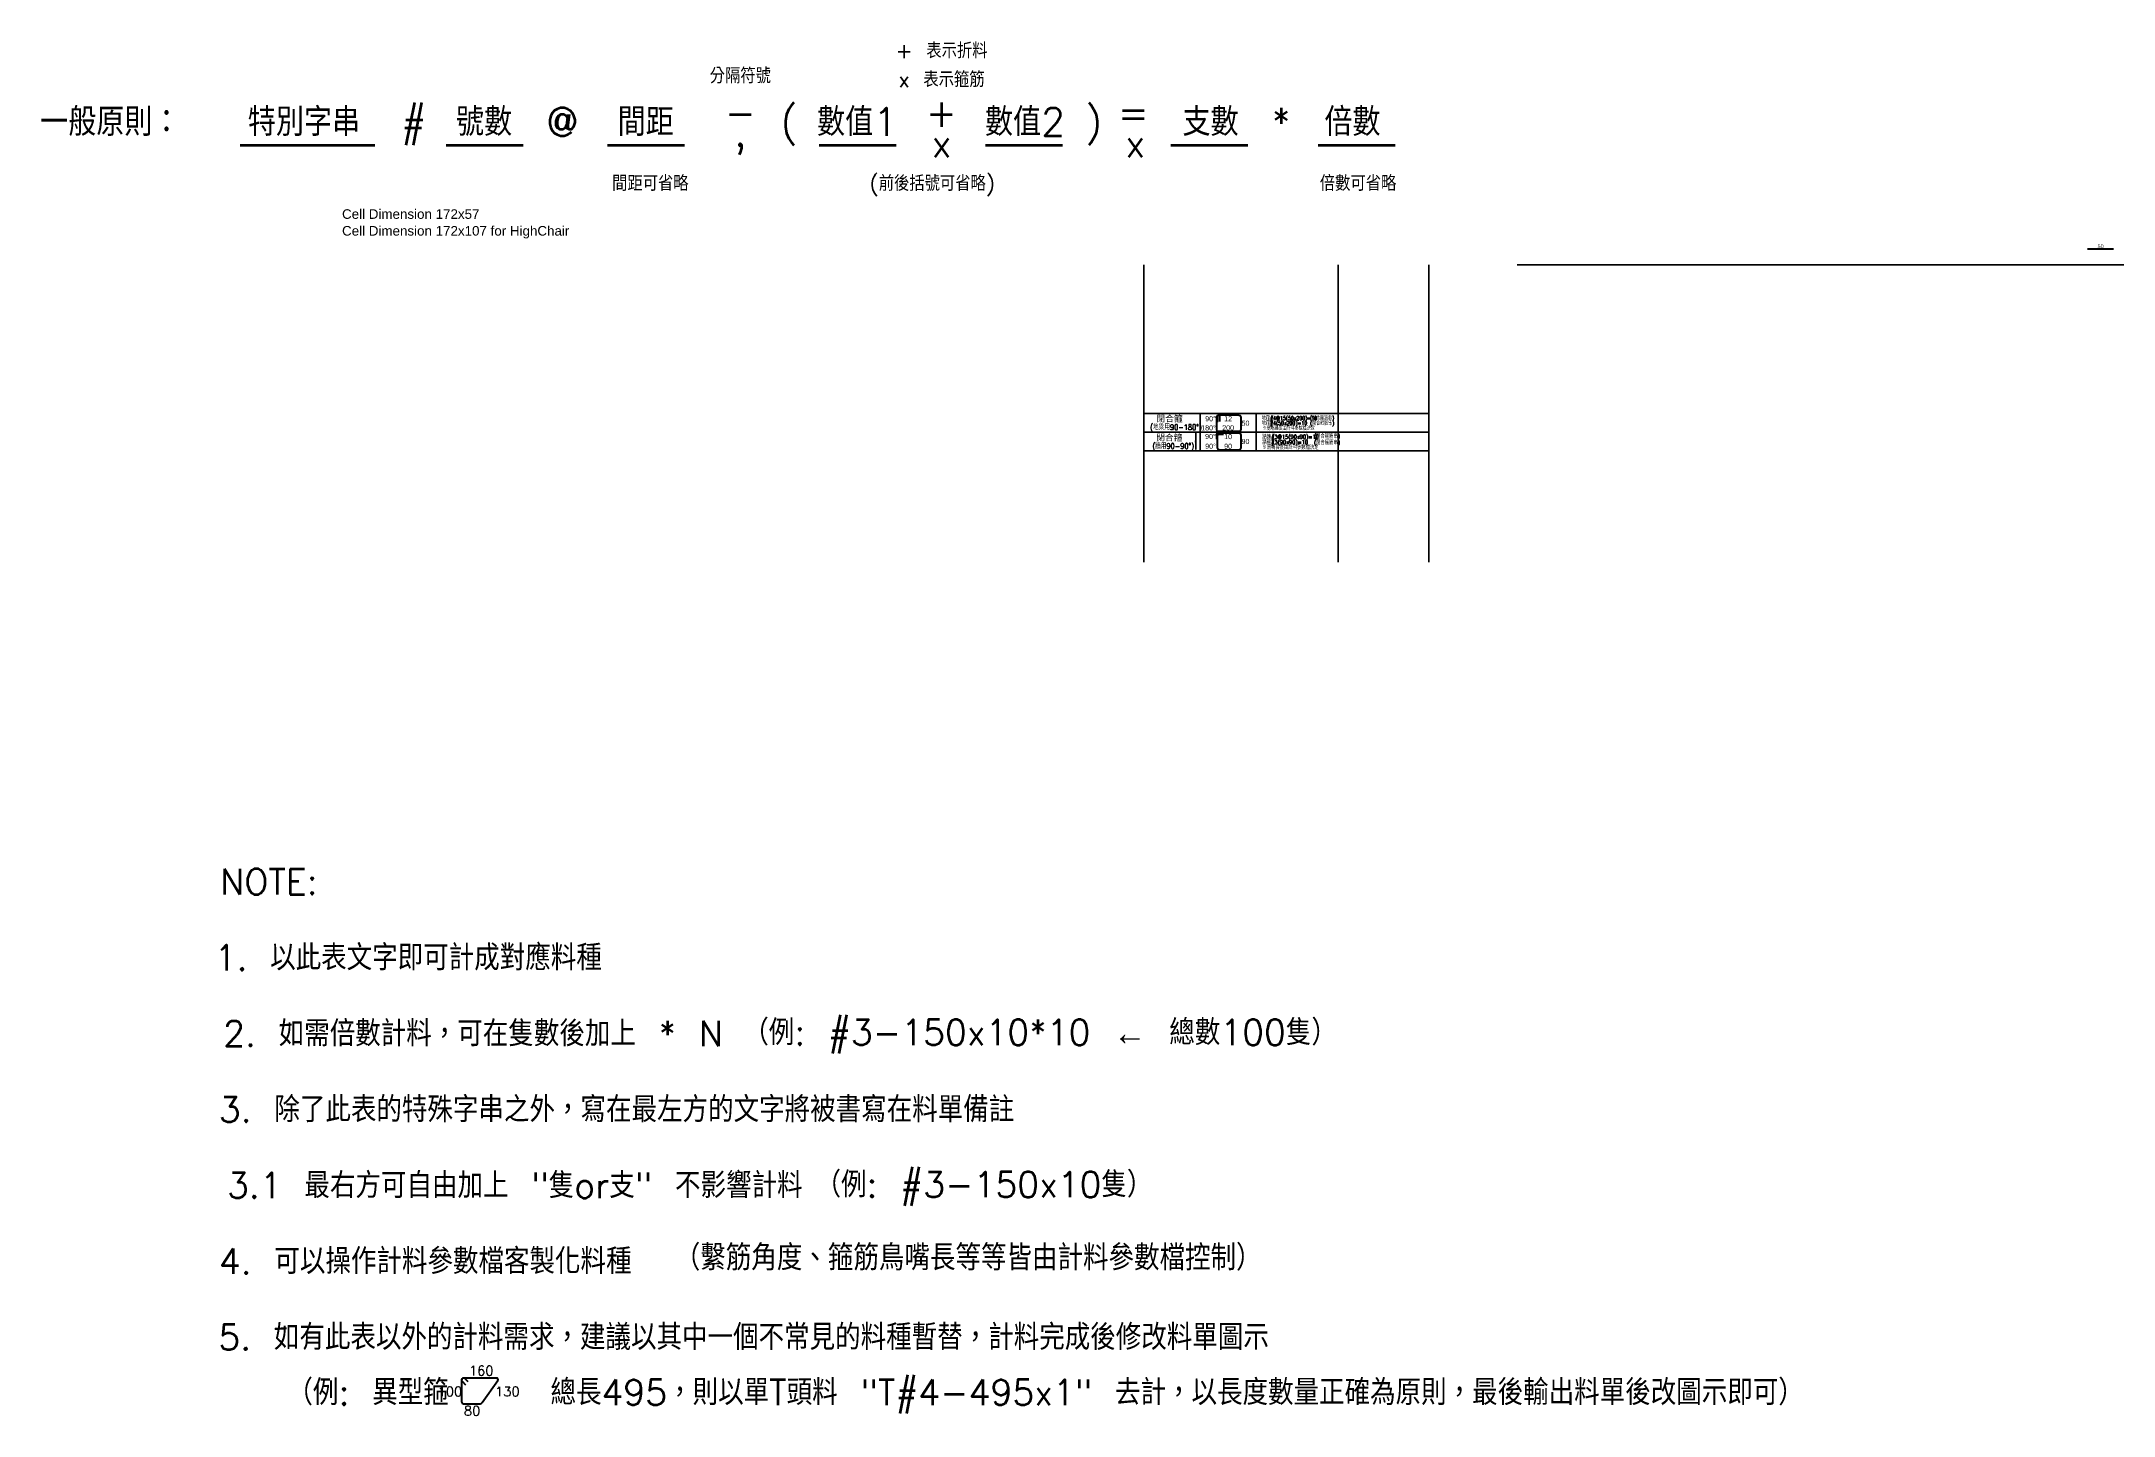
# Model space of a CAD drawing. Header units: centimetres. Extents: x 5610 to 10484, y -3338 to -105.
import ezdxf
from ezdxf.enums import TextEntityAlignment as Align

# ---------------------------------------------------------------- set-up
doc = ezdxf.new("R2010")
doc.units = ezdxf.units.CM
for name, color, linetype in [('-取料', 31, 'Continuous'), ('1', 1, 'Continuous'), ('備註', 3, 'Continuous')]:
    doc.layers.add(name, color=color, linetype=linetype)
doc.styles.get("Standard").update_dxf_attribs({"font": 'arial.ttf'})
doc.styles.add('txt', font='txt.shx', dxfattribs={"height": 0.2, "bigfont": 'chineset.shx'})
doc.dimstyles.new('ISO-25', dxfattribs={"dimtxt": 2.5, "dimasz": 2.5, "dimexe": 1.25, "dimexo": 0.625, "dimtad": 1, "dimtxsty": 'Standard', "dimcen": 2.5, "dimadec": 0, "dimazin": 0, "dimtfac": 1, "dimtmove": 0, "dimatfit": 3, "dimfxl": 1, "dimarcsym": 0})

# ---------------------------------------------------------------- blocks, each defined once
blk = doc.blocks.new('draw_rebar_main')
at = {"layer": '1', "color": 1, "lineweight": 30}
blk.add_line((0, 0), (79.4, 0), dxfattribs=at)
at = {"layer": '1', "color": 2}
blk.add_attdef('A', text='', height=12, dxfattribs=at).set_placement((39.7, 2), align=Align.CENTER)
blk = doc.blocks.new('draw_rebar_hoop_ground')
at = {"color": 1, "lineweight": 30}
for p, q in [((-1.5, 33.1), (-1.6, 3.4)), ((0.4, 34.2), (0.4, 21.8)), ((55.9, 38.6), (4.9, 38.8)), ((7.5, 23.1), (7.5, 33.1)), ((60.4, 3.4), (60.4, 34.1)), ((2.9, -1.1), (55.9, -1.1))]:
    blk.add_line(p, q, dxfattribs=at)
for centre, radius, start, end in [((2.9, 3.4), 4.5, 180, 270), ((3, 33.6), 4.53, 353.3773, 186.6227), ((4.9, 34.3), 4.52, 90.2606, 181.0243), ((55.9, 34.1), 4.5, 0, 90), ((55.9, 3.4), 4.5, 270, 0)]:
    blk.add_arc(centre, radius, start, end, dxfattribs=at)
at = {"color": 2}
for tag, p in [('D', (-2.6, 23.8)), ('E', (-2.7, 0.9))]:
    blk.add_attdef(tag, text='', height=12.8, dxfattribs=at).set_placement(p, align=Align.RIGHT)
for tag, p in [('A', (27.9, 1)), ('C', (27.9, 23.7))]:
    blk.add_attdef(tag, text='', height=12.8, dxfattribs=at).set_placement(p, align=Align.CENTER)
blk.add_attdef('B', (61.5, 12.6), '', height=12.8, dxfattribs=at)
blk = doc.blocks.new('draw_rebar_hoop_wall1')
at = {"color": 1, "lineweight": 30}
for p, q in [((-3.6, 33.1), (-3.6, 23.1)), ((-1.4, 30.7), (-1.3, 3.2)), ((50.2, 37.6), (0.9, 37.6)), ((3.1, 35.2), (13.1, 35.2)), ((54.7, 3), (54.7, 33.1)), ((3.2, -1.3), (50.2, -1.5))]:
    blk.add_line(p, q, dxfattribs=at)
for centre, start, end in [((0.9, 33.1), 90, 180), ((3.1, 30.7), 90, 180), ((3.2, 3.2), 180, 270), ((50.2, 33.1), 0, 90), ((50.2, 3), 270, 0)]:
    blk.add_arc(centre, 4.5, start, end, dxfattribs=at)
at = {"color": 2}
for tag, p in [('D', (-4.7, 23.7)), ('E', (-4.6, 0.7))]:
    blk.add_attdef(tag, text='', height=12, dxfattribs=at).set_placement(p, align=Align.RIGHT)
for tag, p in [('A', (24.1, 0.6)), ('C', (24.1, 23.4))]:
    blk.add_attdef(tag, text='', height=12, dxfattribs=at).set_placement(p, align=Align.CENTER)
blk.add_attdef('B', (55.6, 11.9), '', height=12, dxfattribs=at)
blk = doc.blocks.new('*D49')
at = {"color": 0, "lineweight": -2}
blk.add_line((8325.1, -1065.7), (8325.1, -1026.9), dxfattribs=at)
at = {"color": 0}
for points in [[(8325.6, -1026.9), (8324.7, -1026.9), (8325.1, -1024.4)], [(8324.7, -1065.7), (8325.6, -1065.7), (8325.1, -1068.2)]]:
    blk.add_solid(points, dxfattribs=at)
at = {"layer": 'Defpoints', "color": 0}
for p in [(8325.1, -1024.4), (8335.1, -1024.4), (8335.1, -1068.2)]:
    blk.add_point(p, dxfattribs=at)
at = {"color": 0, "insert": (8323, -1046.3), "char_height": 2.5, "attachment_point": 5, "rotation": 90}
blk.add_mtext('43,75', dxfattribs=at)

msp = doc.modelspace()

# ---------------------------------------------------------------- linework, layer by layer
for p, q in [((8203.13, -630.67), (8203.13, -1330.67)), ((8659.916, -630.67), (8659.916, -1330.67)), ((8873.384, -630.67), (8873.384, -1330.67)), ((8203.13, -980.67), (8873.384, -980.67)), ((8335.148, -1024.42), (8335.148, -980.67)), ((8335.148, -980.67), (8335.148, -1024.42)), ((8335.148, -1024.42), (8335.148, -980.67)), ((8203.13, -1024.42), (8873.384, -1024.42)), ((8203.13, -1068.17), (8873.384, -1068.17))]:
    msp.add_line(p, q)
msp.add_ray((9080.942, -630.67), (1, 0))
for points in [[(8335.148, -980.67), (8335.148, -1024.42), (8467.165, -1024.42), (8467.165, -980.67), (8335.148, -980.67)], [(8335.148, -1024.42), (8335.148, -1068.17), (8467.165, -1068.17), (8467.165, -1024.42), (8335.148, -1024.42)]]:
    msp.add_lwpolyline(points)
at = {"layer": '1', "color": 1, "lineweight": 30, "flags": 128}
for points in [[(6680.752, -3249.842), (6602.948, -3249.842, 0.66817864), (6599.766, -3257.524), (6607.721, -3265.479)], [(6614.085, -3259.115), (6606.13, -3251.16, 0.66817864), (6598.448, -3254.342), (6598.448, -3305.942, 0.41421356), (6602.948, -3310.442), (6642.248, -3310.442)], [(6642.248, -3310.442, 0.24521135), (6646.624, -3307.699), (6683.66, -3255.621)]]:
    msp.add_lwpolyline(points, format="xyb", dxfattribs=at)
at = {"layer": '1', "color": 1, "lineweight": 30}
msp.add_arc((6680.752, -3253.471), 3.628, 323.520863, 90, dxfattribs=at)

# ---------------------------------------------------------------- block references
for name, p, xscale, yscale, zscale, values in [('draw_rebar_main', (10422.587, -593.523), 0.7675438596491228, 0.7675438596491228, 0.7675438596491228, {'A': '50'}), ('draw_rebar_hoop_ground', (8375.014, -1021.282), 0.9381381967648289, 0.9381381967648289, 0.9381381967648289, {'A': '200', 'B': '50', 'C': '12', 'D': '90%%D', 'E': '180%%D'})]:
    msp.add_blockref(name, p, dxfattribs=dict(xscale=xscale, yscale=yscale, zscale=zscale)).add_auto_attribs(values)
msp.add_blockref('draw_rebar_hoop_wall1', (8377.102, -1064.395)).add_auto_attribs({'A': '90', 'B': '90', 'C': '10', 'D': '90%%D', 'E': '90%%D'})

# ---------------------------------------------------------------- texts
at = {"layer": '-取料', "style": 'txt', "width": 0.75}
for s, height, p in [('地箍#4@15(50x200)=10', 9.2693, (8480.748, -991.533)), ('地箍#4(50x200)=10', 9.2693, (8480.748, -1003.26)), ('牆箍#3@15(90x90)=10', 10.01453, (8481.831, -1035.487)), ('牆箍#3(90x90)=10', 10.01453, (8481.831, -1048.157))]:
    msp.add_text(s, height=height, dxfattribs=at).set_placement(p, align=Align.MIDDLE_LEFT)
for s, p in [('Cell Dimension 172x57', (6317.357, -522.708)), ('Cell Dimension 172x107 for HighChair', (6317.357, -562.144))]:
    msp.add_text(s, height=22.5).set_placement(p)
at = {"layer": '1', "color": 3, "style": 'txt'}
for s, height, p in [('+ 表示折料', 36, (7727.29, -127.072)), ('分隔符號', 36, (7253.919, -185.971)), ('x 表示箍筋', 36, (7727.29, -194.697)), ('間距可省略', 36, (7042.32, -439.017)), ('(前後括號可省略)', 36, (7705.475, -439.017)), ('倍數可省略', 36, (8706.753, -439.017)), ('（例: #3-150x10*10 ← 總數100隻）', 60, (7959.025, -2436.63)), ('（例: #3-150x10隻）', 60, (7827.036, -2794.465)), ('（繫筋角度、箍筋鳥嘴長等等皆由計料參數檔控制）', 60, (7789.853, -2966.481)), ('（例: 異型箍    總長495，則以單T頭料 "T#4-495x1" 去計，以長度數量正確為原則，最後輸出料單後改圖示即可）', 60, (7971.978, -3283.408))]:
    msp.add_text(s, height=height, dxfattribs=at).set_placement(p, align=Align.MIDDLE_CENTER)
at = {"layer": '1', "color": 7, "style": 'txt'}
for s, p in [('一般原則：', (5772.485, -294.694)), ('特別字串', (6227.86, -294.694)), ('號數', (6651.385, -294.694)), ('間距', (7031.391, -294.694)), ('(', (7368.4, -294.694)), ('數值1', (7528.757, -294.694)), ('數值2', (7923.597, -294.694)), (')', (8084.958, -294.694)), ('支數', (8359.884, -294.694)), ('倍數', (8693.643, -294.694))]:
    msp.add_text(s, height=66, dxfattribs=at).set_placement(p, align=Align.MIDDLE_CENTER)
at = {"layer": '1', "color": 1, "lineweight": 30, "style": 'txt'}
for s, p in [('#', (6486.032, -294.694)), ('@', (6835.607, -294.694)), ('-', (7253.919, -272.879)), ('+', (7726.853, -272.879)), ('=', (8178.323, -272.879)), ('*', (8526.218, -294.694)), ('x', (7726.853, -344.867)), ('x', (8182.773, -344.867)), (',', (7253.919, -318.689))]:
    msp.add_text(s, height=66, dxfattribs=at).set_placement(p, align=Align.MIDDLE_CENTER)
at = {"layer": '1', "color": 251, "style": 'txt'}
for s, p in [('_______', (6236.062, -309.964)), ('____', (6652.716, -309.964)), ('____', (7032.285, -309.964)), ('____', (7529.652, -309.964)), ('____', (7920.914, -309.964)), ('____', (8357.201, -309.964)), ('____', (8703.438, -309.964))]:
    msp.add_text(s, height=66, dxfattribs=at).set_placement(p, align=Align.MIDDLE_CENTER)
at = {"layer": '1', "color": 2}
for height, p in [(14.7436, (8263.514, -992.676)), (14.7194, (8262.865, -1037.083))]:
    msp.add_text('閉合箍', height=height, dxfattribs=at).set_placement(p, align=Align.MIDDLE_CENTER)
at = {"layer": '1', "color": 2, "style": 'txt'}
for s, p in [('NOTE:', (6145.384, -2082.121)), ('1. 以此表文字即可計成對應料種', (6472.884, -2260.715)), ('2. 如需倍數計料，可在隻數後加上 * N', (6625.384, -2439.31)), ('3. 除了此表的特殊字串之外，寫在最左方的文字將被書寫在料單備註', (6962.884, -2617.904)), ('3.1 最右方可自由加上 "隻or支" 不影響計料', (6723.61, -2796.499)), ('4. 可以操作計料參數檔客製化料種', (6512.884, -2975.093)), ('5. 如有此表以外的計料需求，建議以其中一個不常見的料種暫替，計料完成後修改料單圖示', (7261.634, -3153.688))]:
    msp.add_text(s, height=60, dxfattribs=at).set_placement(p, align=Align.MIDDLE_CENTER)
at = {"layer": '1', "color": 2, "lineweight": 30, "style": 'txt'}
for s, p in [('160', (6615.683, -3232.553)), ('100', (6542.03, -3281.59)), ('130', (6677.195, -3281.59)), ('80', (6603.938, -3326.916))]:
    msp.add_text(s, height=22.5, dxfattribs=at).set_placement(p, align=Align.MIDDLE_LEFT)
at = {"layer": '備註', "lineweight": 25, "style": 'txt', "width": 0.75}
for s, height, p in [('(地梁用90-180°)', 13.10542, (8217.627, -1012.857)), ('※鳥嘴長度由計料參數檔決定', 9.2693, (8482.683, -1015.257)), ('(閉合箍筋串)', 9.2693, (8593.656, -991.377)), ('(閉合箍筋串)', 9.2693, (8593.863, -1003.391)), ('(牆用90-90°)', 13.0839, (8222.863, -1057.284)), ('※鳥嘴長度由計料參數檔決定', 10.01453, (8481.906, -1060.144)), ('(閉合箍筋串)', 10.0145, (8602.921, -1033.979)), ('(閉合箍筋串)', 10.0145, (8602.921, -1048.899))]:
    msp.add_text(s, height=height, dxfattribs=at).set_placement(p, align=Align.MIDDLE_LEFT)

# ---------------------------------------------------------------- dimensions: what is measured, and where the dimension line sits
dim = msp.add_linear_dim(base=(8325.148, -1024.42), p1=(8335.148, -1068.17), p2=(8335.148, -1024.42), angle=90, dimstyle='ISO-25')
dim.commit()
dim.dimension.update_dxf_attribs({"geometry": '*D49', "text_midpoint": (8323.022, -1046.295)})

doc.saveas('drawing.dxf')
